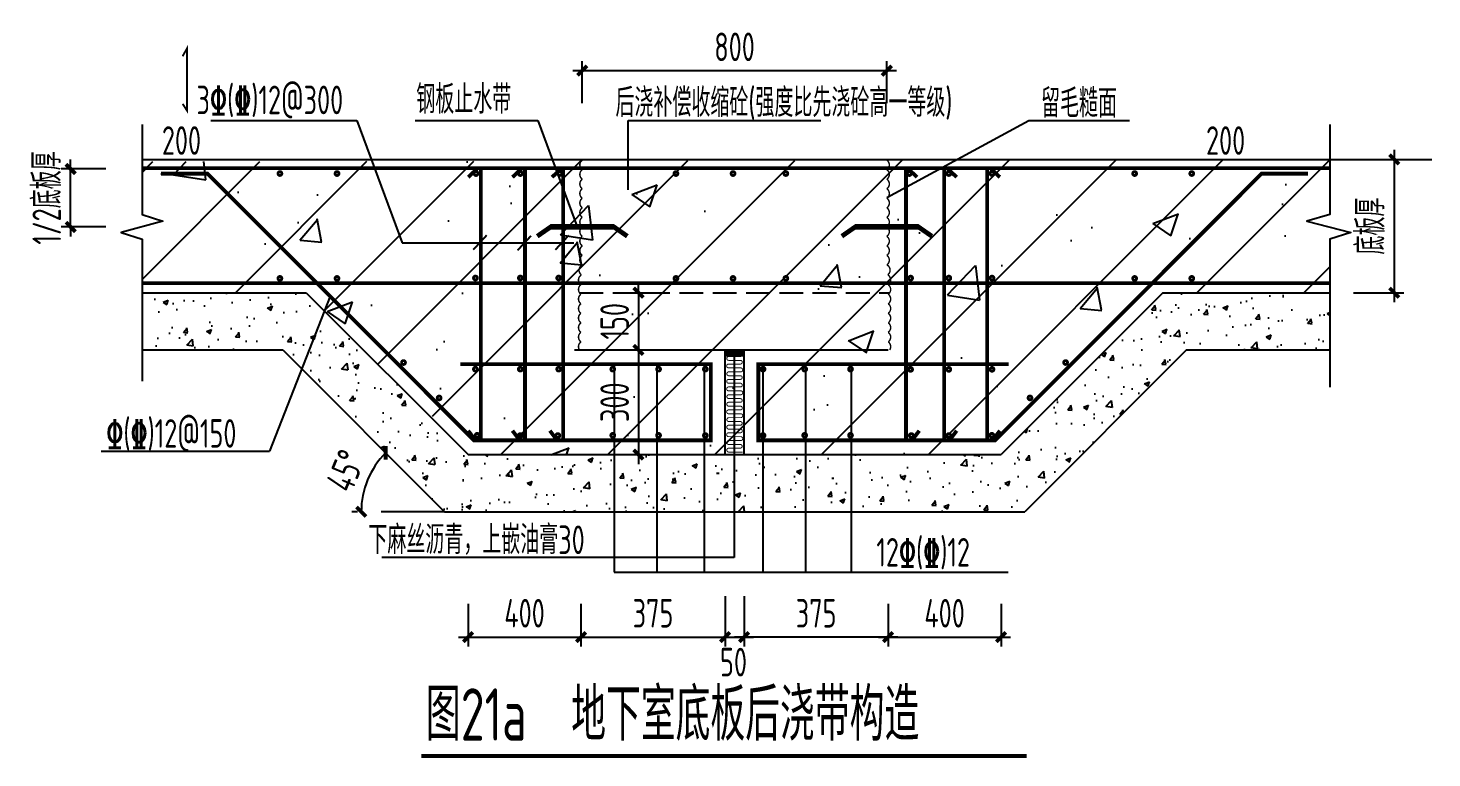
# Model space of a CAD drawing. Header units: millimetres. Extents: x -981077 to -572908, y -546666 to -409449.
# Drawn here: x -769733 to -754981, y -514958 to -507294 of the extents above; entities that cross this region are included whole.
import ezdxf

# ---------------------------------------------------------------- set-up
doc = ezdxf.new("R2010")
doc.units = ezdxf.units.MM
doc.header["$LTSCALE"] = 1000
doc.linetypes.add('DASH', pattern=[0.35, 0.25, -0.1])
for name, color, linetype in [('HZ', 7, 'Continuous'), ('mb-标准层', 7, 'Continuous'), ('TEXT', 6, 'Continuous'), ('THIN', 7, 'Continuous')]:
    doc.layers.add(name, color=color, linetype=linetype)
doc.styles.add('TSSD_Dimension', font='tssdeng.shx', dxfattribs={"width": 0.7, "bigfont": 'tssdchn.shx'})
doc.dimstyles.new('TSSD_25_100', dxfattribs={"dimtxt": 300, "dimasz": 100, "dimexe": 100, "dimexo": 250, "dimgap": 100, "dimtad": 1, "dimdec": 0, "dimlfac": 0.25, "dimzin": 0, "dimdsep": 46, "dimtxsty": 'TSSD_Dimension', "dimblk": 'ARCHTICK', "dimcen": 0, "dimdle": 100, "dimclrt": 7, "dimadec": 0, "dimazin": 0, "dimtfac": 1, "dimtdec": 0, "dimtix": 1, "dimtmove": 2, "dimatfit": 3, "dimldrblk": '_TSDBK', "dimfxl": 1, "dimtolj": 1, "dimtzin": 0, "dimarcsym": 0})

# ---------------------------------------------------------------- blocks, each defined once
blk = doc.blocks.new('_ArchTick')
at = {"color": 0, "linetype": 'ByBlock', "const_width": 0.4}
blk.add_lwpolyline([(-0.5, -0.5), (0.5, 0.5)], dxfattribs=at)
blk = doc.blocks.new('*D145')
at = {"layer": 'Defpoints', "color": 0}
for p in [(13624, 6285), (13624, 4885), (14302, 4885)]:
    blk.add_point(p, dxfattribs=at)
at = {"layer": 'THIN', "color": 0, "lineweight": -2}
for p, q in [((14302, 6385), (14302, 4785)), ((13874, 6285), (14402, 6285)), ((13874, 4885), (14402, 4885))]:
    blk.add_line(p, q, dxfattribs=at)
at = {"layer": 'THIN', "color": 0, "lineweight": -2, "xscale": 100, "yscale": 100, "zscale": 100}
for p, rotation in [((14302, 6285), 90), ((14302, 4885), 270)]:
    blk.add_blockref('_ArchTick', p, dxfattribs=dict(at, rotation=rotation))
at = {"layer": 'THIN', "color": 7, "insert": (14052, 5585), "char_height": 300, "attachment_point": 5, "rotation": 90, "style": 'TSSD_Dimension'}
blk.add_mtext('\\A1;底板厚', dxfattribs=at)
blk = doc.blocks.new('_TSDBK')
blk.add_line((-1, 0), (0, 0))
blk.add_lwpolyline([(-0.7, -0.7, 0.5, 0.5, 0), (0.7, 0.7, 0.5, 0.5, 0)], format="xyseb")
blk = doc.blocks.new('*D146')
at = {"layer": 'Defpoints', "color": 0}
for p in [(393, 6185), (1013, 6185), (1013, 5576)]:
    blk.add_point(p, dxfattribs=at)
at = {"layer": 'THIN', "color": 0, "lineweight": -2}
for p, q in [((393, 6185), (393, 6285)), ((763, 6185), (293, 6185)), ((393, 5576), (393, 6185)), ((763, 5576), (293, 5576)), ((393, 5576), (393, 5476))]:
    blk.add_line(p, q, dxfattribs=at)
at = {"layer": 'THIN', "color": 0, "lineweight": -2, "xscale": 100, "yscale": 100, "zscale": 100}
for p, rotation in [((393, 6185), 270), ((393, 5576), 90)]:
    blk.add_blockref('_ArchTick', p, dxfattribs=dict(at, rotation=rotation))
at = {"layer": 'THIN', "color": 7, "insert": (143, 5880), "char_height": 300, "attachment_point": 5, "rotation": 90, "style": 'TSSD_Dimension'}
blk.add_mtext('\\A1;1/2底板厚', dxfattribs=at)
blk = doc.blocks.new('*D147')
at = {"layer": 'Defpoints', "color": 0}
for p in [(7470, 1869), (8984, 1869), (7470, 1269)]:
    blk.add_point(p, dxfattribs=at)
at = {"layer": 'THIN', "color": 0, "lineweight": -2}
for p, q in [((7470, 1619), (7470, 1169)), ((8984, 1619), (8984, 1169)), ((9084, 1269), (7370, 1269))]:
    blk.add_line(p, q, dxfattribs=at)
at = {"layer": 'THIN', "color": 0, "lineweight": -2, "xscale": 100, "yscale": 100, "zscale": 100, "rotation": 180}
blk.add_blockref('_ArchTick', (7470, 1269), dxfattribs=at)
at = {"layer": 'THIN', "color": 0, "lineweight": -2, "xscale": 100, "yscale": 100, "zscale": 100}
blk.add_blockref('_ArchTick', (8984, 1269), dxfattribs=at)
at = {"layer": 'THIN', "color": 7, "insert": (8227, 1519), "char_height": 300, "attachment_point": 5, "style": 'TSSD_Dimension'}
blk.add_mtext('\\A1;375', dxfattribs=at)
blk = doc.blocks.new('*D148')
at = {"layer": 'Defpoints', "color": 0}
for p in [(7270, 1950), (7470, 1950), (7470, 1269)]:
    blk.add_point(p, dxfattribs=at)
at = {"layer": 'THIN', "color": 0, "lineweight": -2}
for p, q in [((7270, 1700), (7270, 1169)), ((7470, 1700), (7470, 1169)), ((7170, 1269), (7570, 1269))]:
    blk.add_line(p, q, dxfattribs=at)
at = {"layer": 'THIN', "color": 0, "lineweight": -2, "xscale": 100, "yscale": 100, "zscale": 100, "rotation": 180}
blk.add_blockref('_ArchTick', (7270, 1269), dxfattribs=at)
at = {"layer": 'THIN', "color": 0, "lineweight": -2, "xscale": 100, "yscale": 100, "zscale": 100}
blk.add_blockref('_ArchTick', (7470, 1269), dxfattribs=at)
at = {"layer": 'THIN', "color": 7, "insert": (7359, 1006), "char_height": 300, "attachment_point": 5, "style": 'TSSD_Dimension'}
blk.add_mtext('\\A1;50', dxfattribs=at)
blk = doc.blocks.new('*D149')
at = {"layer": 'Defpoints', "color": 0}
for p in [(8970, 7217), (5770, 6626), (8970, 6626)]:
    blk.add_point(p, dxfattribs=at)
at = {"layer": 'THIN', "color": 0, "lineweight": -2}
for p, q in [((5770, 6876), (5770, 7317)), ((8970, 6876), (8970, 7317)), ((5670, 7217), (9070, 7217))]:
    blk.add_line(p, q, dxfattribs=at)
at = {"layer": 'THIN', "color": 0, "lineweight": -2, "xscale": 100, "yscale": 100, "zscale": 100, "rotation": 180}
blk.add_blockref('_ArchTick', (5770, 7217), dxfattribs=at)
at = {"layer": 'THIN', "color": 0, "lineweight": -2, "xscale": 100, "yscale": 100, "zscale": 100}
blk.add_blockref('_ArchTick', (8970, 7217), dxfattribs=at)
at = {"layer": 'THIN', "color": 7, "insert": (7370, 7467), "char_height": 300, "attachment_point": 5, "style": 'TSSD_Dimension'}
blk.add_mtext('\\A1;800', dxfattribs=at)
blk = doc.blocks.new('*D150')
at = {"layer": 'Defpoints', "color": 0}
for p in [(2621, 4285), (3565, 3022), (3656, 2585), (4321, 2585), (4321, 2585)]:
    blk.add_point(p, dxfattribs=at)
at = {"layer": 'THIN', "color": 0, "lineweight": -2}
blk.add_line((3406, 2585), (3348, 2585), dxfattribs=at)
blk.add_arc((4321, 2585), 874, 135, 180, dxfattribs=at)
at = {"layer": 'THIN', "color": 0, "lineweight": -2, "xscale": 100, "yscale": 100, "zscale": 100}
for p, rotation in [((3704, 3203), 44.99999999999608), ((3448, 2585), 269.9999999999798)]:
    blk.add_blockref('_ArchTick', p, dxfattribs=dict(at, rotation=rotation))
at = {"layer": 'THIN', "color": 7, "insert": (3283, 3015), "char_height": 300, "attachment_point": 5, "rotation": 67.5, "style": 'TSSD_Dimension'}
blk.add_mtext('\\A1;45°', dxfattribs=at)
blk = doc.blocks.new('*D151')
at = {"layer": 'Defpoints', "color": 0}
for p in [(8984, 1869), (10170, 1869), (10170, 1269)]:
    blk.add_point(p, dxfattribs=at)
at = {"layer": 'THIN', "color": 0, "lineweight": -2}
for p, q in [((8984, 1619), (8984, 1169)), ((10170, 1619), (10170, 1169)), ((8884, 1269), (10270, 1269))]:
    blk.add_line(p, q, dxfattribs=at)
at = {"layer": 'THIN', "color": 0, "lineweight": -2, "xscale": 100, "yscale": 100, "zscale": 100, "rotation": 180}
blk.add_blockref('_ArchTick', (8984, 1269), dxfattribs=at)
at = {"layer": 'THIN', "color": 0, "lineweight": -2, "xscale": 100, "yscale": 100, "zscale": 100}
blk.add_blockref('_ArchTick', (10170, 1269), dxfattribs=at)
at = {"layer": 'THIN', "color": 7, "insert": (9577, 1519), "char_height": 300, "attachment_point": 5, "style": 'TSSD_Dimension'}
blk.add_mtext('\\A1;400', dxfattribs=at)
blk = doc.blocks.new('*D152')
at = {"layer": 'Defpoints', "color": 0}
for p in [(5756, 1869), (7270, 1869), (7270, 1269)]:
    blk.add_point(p, dxfattribs=at)
at = {"layer": 'THIN', "color": 0, "lineweight": -2}
for p, q in [((5756, 1619), (5756, 1169)), ((7270, 1619), (7270, 1169)), ((5656, 1269), (7370, 1269))]:
    blk.add_line(p, q, dxfattribs=at)
at = {"layer": 'THIN', "color": 0, "lineweight": -2, "xscale": 100, "yscale": 100, "zscale": 100, "rotation": 180}
blk.add_blockref('_ArchTick', (5756, 1269), dxfattribs=at)
at = {"layer": 'THIN', "color": 0, "lineweight": -2, "xscale": 100, "yscale": 100, "zscale": 100}
blk.add_blockref('_ArchTick', (7270, 1269), dxfattribs=at)
at = {"layer": 'THIN', "color": 7, "insert": (6513, 1519), "char_height": 300, "attachment_point": 5, "style": 'TSSD_Dimension'}
blk.add_mtext('\\A1;375', dxfattribs=at)
blk = doc.blocks.new('*D153')
at = {"layer": 'Defpoints', "color": 0}
for p in [(4570, 1869), (5756, 1869), (5756, 1269)]:
    blk.add_point(p, dxfattribs=at)
at = {"layer": 'THIN', "color": 0, "lineweight": -2}
for p, q in [((4570, 1619), (4570, 1169)), ((5756, 1619), (5756, 1169)), ((4470, 1269), (5856, 1269))]:
    blk.add_line(p, q, dxfattribs=at)
at = {"layer": 'THIN', "color": 0, "lineweight": -2, "xscale": 100, "yscale": 100, "zscale": 100, "rotation": 180}
blk.add_blockref('_ArchTick', (4570, 1269), dxfattribs=at)
at = {"layer": 'THIN', "color": 0, "lineweight": -2, "xscale": 100, "yscale": 100, "zscale": 100}
blk.add_blockref('_ArchTick', (5756, 1269), dxfattribs=at)
at = {"layer": 'THIN', "color": 7, "insert": (5163, 1519), "char_height": 300, "attachment_point": 5, "style": 'TSSD_Dimension'}
blk.add_mtext('\\A1;400', dxfattribs=at)
blk = doc.blocks.new('*D154')
at = {"layer": 'Defpoints', "color": 0}
for p in [(5974, 4885), (5974, 4285), (6360, 4285)]:
    blk.add_point(p, dxfattribs=at)
at = {"layer": 'THIN', "color": 0, "lineweight": -2}
for p, q in [((6224, 4885), (6460, 4885)), ((6360, 4885), (6360, 4985)), ((6360, 4885), (6360, 4285)), ((6224, 4285), (6460, 4285)), ((6360, 4285), (6360, 4185))]:
    blk.add_line(p, q, dxfattribs=at)
at = {"layer": 'THIN', "color": 0, "lineweight": -2, "xscale": 100, "yscale": 100, "zscale": 100}
for p, rotation in [((6360, 4885), 270), ((6360, 4285), 90)]:
    blk.add_blockref('_ArchTick', p, dxfattribs=dict(at, rotation=rotation))
at = {"layer": 'THIN', "color": 7, "insert": (6110, 4585), "char_height": 300, "attachment_point": 5, "rotation": 90, "style": 'TSSD_Dimension'}
blk.add_mtext('\\A1;150', dxfattribs=at)
blk = doc.blocks.new('*D155')
at = {"layer": 'Defpoints', "color": 0}
for p in [(5439, 4285), (5439, 3185), (6360, 3185)]:
    blk.add_point(p, dxfattribs=at)
at = {"layer": 'THIN', "color": 0, "lineweight": -2}
for p, q in [((5689, 4285), (6460, 4285)), ((6360, 4385), (6360, 3085)), ((5689, 3185), (6460, 3185))]:
    blk.add_line(p, q, dxfattribs=at)
at = {"layer": 'THIN', "color": 0, "lineweight": -2, "xscale": 100, "yscale": 100, "zscale": 100}
for p, rotation in [((6360, 4285), 90), ((6360, 3185), 270)]:
    blk.add_blockref('_ArchTick', p, dxfattribs=dict(at, rotation=rotation))
at = {"layer": 'THIN', "color": 7, "insert": (6110, 3735), "char_height": 300, "attachment_point": 5, "rotation": 90, "style": 'TSSD_Dimension'}
blk.add_mtext('\\A1;300', dxfattribs=at)
blk = doc.blocks.new('A$C39F554AC')
at = {"layer": 'THIN'}
h = blk.add_hatch(dxfattribs=at)
h.set_pattern_fill('ANSI31', color=256, scale=250, style=0)
h.set_pattern_definition([(45, (-72434.6, -3540), (-561.266, 561.266), [])])
h.paths.add_polyline_path([(1143.6, 6261.3), (1143.6, 4884.6), (2870, 4884.6), (4609.8, 3181), (10170, 3184.6), (11870, 4884.6), (13624.1, 4884.6), (13624.1, 6284.6)])
h = blk.add_hatch(dxfattribs=at)
h.set_pattern_fill('AR-CONC', color=256, scale=15, style=0)
h.set_pattern_definition([(50, (-72434.6, -3540), (2732.77, -239.086), [285.75, -3143.25]), (355, (-72434.6, -3540), (-528.64, 2865.85), [228.6, -2514.6]), (100.451, (-72206.8, -3560), (2204.14, 2626.75), [242.85, -2671.35]), (46.184, (-72434.6, -2778), (4066.19, -630.63), [428.62, -4714.87]), (96.6356, (-72095.7, -2830.5), (3561.06, 3711.38), [364.27, -4007.02]), (351.184, (-72434.6, -2778), (3561.07, 3711.38), [342.9, -3771.9]), (21, (-72053.6, -2968.5), (2274.223, -1533.98), [285.75, -3143.25]), (326, (-72053.6, -2968.5), (927.03, 2762.82), [228.6, -2514.6]), (71.4514, (-71864, -3096.3), (3201.25, 1228.84), [242.85, -2671.35]), (37.5, (-72434.6, -3540), (46.329, 1268.326), [0, -2484.12, 0, -2552.7, 0, -2524.125]), (7.5, (-72434.6, -3540), (1002.295, 1502.709), [0, -1455.42, 0, -2426.97, 0, -962.025]), (327.5, (-73284.2, -3540), (2033.859, -85.931), [0, -952.5, 0, -2971.8, 0, -3943.35]), (317.5, (-73665.2, -3540), (2221.938, 381.397), [0, -1238.25, 0, -1973.58, 0, -2800.35])])
h.paths.add_polyline_path([(1143.6, 6261.3), (1143.6, 4884.6), (2870, 4884.6), (4609.8, 3181), (10170, 3184.6), (11870, 4884.6), (13624.1, 4884.6), (13624.1, 6284.6)])
h = blk.add_hatch(dxfattribs=at)
h.set_pattern_fill('AR-CONC', color=256, scale=3, style=0)
h.set_pattern_definition([(50, (-94761, -3786.9), (546.554, -47.8173), [57.15, -628.65]), (355, (-94761, -3786.9), (-105.7285, 573.17), [45.72, -502.92]), (100.451, (-94715.46, -3790.9), (440.8275, 525.35), [48.57, -534.27]), (46.1842, (-94761, -3634.5), (813.237, -126.127), [85.725, -942.975]), (96.6356, (-94693.2, -3645), (712.2127, 742.2767), [72.855, -801.405]), (351.184, (-94761, -3634.5), (712.214, 742.2754), [68.58, -754.38]), (21, (-94684.8, -3672.6), (454.8446, -306.7966), [57.15, -628.65]), (326, (-94684.8, -3672.6), (185.406, 552.564), [45.72, -502.92]), (71.4514, (-94646.9, -3698.17), (640.2495, 245.7686), [48.57, -534.27]), (37.5, (-94761, -3786.9), (9.2658, 253.6651), [0, -496.824, 0, -510.54, 0, -504.825]), (7.5, (-94761, -3786.9), (200.459, 300.5417), [0, -291.084, 0, -485.394, 0, -192.405]), (327.5, (-94930.93, -3786.9), (406.7718, -17.18623), [0, -190.5, 0, -594.36, 0, -788.67]), (317.5, (-95007.13, -3786.9), (444.3875, 76.2795), [0, -247.65, 0, -394.716, 0, -560.07])])
h.paths.add_polyline_path([(4570, 3184.6), (2870, 4884.6), (1143.6, 4884.6), (1143.6, 4284.6), (2621.4, 4284.6), (4321.4, 2584.6), (10418.5, 2584.6), (12118.5, 4284.6), (13624.1, 4284.6), (13624.1, 4884.6), (11870, 4884.6), (10170, 3184.6)])
at = {"layer": 'HZ', "ltscale": 0.2, "const_width": 40}
blk.add_lwpolyline([(4079.2, 20), (10438.6, 20)], dxfattribs=at)
at = {"layer": 'THIN'}
for p, q in [((1865.6, 6693.9), (3400.5, 6693.9)), ((3400.5, 6693.9), (3875.9, 5407.4)), ((4014, 6693.9), (5304.4, 6693.9)), ((5304.4, 6693.9), (5717.4, 5576.2)), ((6252.3, 6693.9), (8277.2, 6693.9)), ((6252.3, 5966.9), (6252.3, 6693.9)), ((8970, 5884.6), (10461.9, 6693.9)), ((10461.9, 6693.9), (11521.5, 6693.9)), ((1143.6, 6284.6), (13624.1, 6284.6)), ((13624.1, 6284.6), (14697.9, 6284.6)), ((1342.6, 6134.6), (1832.1, 6134.6)), ((3875.9, 5407.4), (5680.4, 5407.4)), ((1143.6, 4884.6), (2870, 4884.6)), ((2870, 4884.6), (4570, 3184.6)), ((11870, 4884.6), (10170, 3184.6)), ((11870, 4884.6), (10170, 3184.6)), ((11870, 4884.6), (13624.1, 4884.6)), ((3118.9, 4847.8), (2484.2, 3222.1)), ((1143.6, 4284.6), (2621.4, 4284.6)), ((2621.4, 4284.6), (4321.4, 2584.6)), ((5755.8, 4284.6), (7270, 4284.6)), ((5755.8, 4284.6), (7270, 4284.6)), ((7270, 4284.6), (7470, 4284.6)), ((7270, 3184.6), (7270, 4284.6)), ((7470, 4284.6), (8984.2, 4284.6)), ((7470, 3184.6), (7470, 4284.6)), ((7470, 4284.6), (8984.2, 4284.6)), ((12118.5, 4284.6), (10418.5, 2584.6)), ((12118.5, 4284.6), (13624.1, 4284.6)), ((6106.2, 4134.6), (6106.2, 1949.5)), ((6553.6, 4134.6), (6553.6, 1949.5)), ((7051.7, 4134.6), (7051.7, 1949.5)), ((7120, 3334.6), (7120, 4134.6)), ((7364.3, 4265.2), (7364.3, 2103.7)), ((7667.9, 4134.6), (7667.9, 1949.5)), ((8115.4, 4134.6), (8115.4, 1949.5)), ((8596.5, 4134.6), (8596.5, 1949.5)), ((714.4, 3222.1), (2484.2, 3222.1)), ((4570, 3184.6), (10170, 3184.6)), ((4321.4, 2584.6), (3655.6, 2584.6)), ((4321.4, 2584.6), (10418.5, 2584.6)), ((7364.3, 2103.7), (3663.6, 2103.7)), ((6106.2, 1949.5), (10244.6, 1949.5))]:
    blk.add_line(p, q, dxfattribs=at)
at = {"layer": 'THIN', "linetype": 'DASH'}
blk.add_line((5740.4, 4884.6), (8999.5, 4884.6), dxfattribs=at)
at = {"layer": 'THIN', "color": 1}
for points, const_width in [([(1569.8, 7368.1), (1616.6, 7451.2), (1616.6, 6796.6), (1570.4, 6868.1)], 20), ([(1143.6, 6192.2), (13624.1, 6192.2)], 40), ([(4570.9, 6098.5), (4670.8, 6192.2)], 40), ([(4703.2, 6192.2), (4703.2, 3334.6)], 40), ([(5036, 6098.5), (5135.9, 6192.2)], 40), ([(5168.3, 6192.2), (5168.3, 3334.6)], 40), ([(5452.2, 6098.5), (5552.1, 6192.2)], 40), ([(5568.3, 6213.4), (5568.3, 3334.6)], 40), ([(9171.6, 6213.4), (9171.6, 3334.6)], 40), ([(9287.7, 6098.5), (9187.8, 6192.2)], 40), ([(9571.6, 6192.2), (9571.6, 3334.6)], 40), ([(9703.9, 6098.5), (9604, 6192.2)], 40), ([(10025.3, 6192.2), (10025.3, 3334.6)], 40), ([(10157.6, 6098.5), (10057.6, 6192.2)], 40), ([(1342.6, 6134.6), (1832.1, 6134.6), (4632.1, 3334.6), (7120, 3334.6), (7120, 4134.6), (4488.3, 4134.6)], 40), ([(13397.3, 6134.6), (12907.8, 6134.6), (10107.8, 3334.6), (7620, 3334.6), (7620, 4134.6), (10251.7, 4134.6)], 40), ([(1143.6, 4984.8), (13624.1, 4984.8)], 40), ([(4570.7, 3436.1), (4652.6, 3327.6)], 40), ([(5035.8, 3436.1), (5117.7, 3327.6)], 40), ([(5429.3, 3436.1), (5511.2, 3327.6)], 40), ([(9310.6, 3436.1), (9228.7, 3327.6)], 40), ([(9704.1, 3436.1), (9622.2, 3327.6)], 40), ([(10157.8, 3436.1), (10075.8, 3327.6)], 40)]:
    blk.add_lwpolyline(points, dxfattribs=dict(at, const_width=const_width))
at = {"layer": 'THIN'}
for points in [[(1143.6, 6650.1), (1143.6, 5706.2), (1363.6, 5636.2), (923.6, 5516.2), (1143.6, 5446.2), (1143.6, 3957.7)], [(13624.1, 6650.1), (13624.1, 5706.2), (13383.9, 5636.2), (13844.1, 5516.2), (13624.1, 5446.2), (13624.1, 3893.6)]]:
    blk.add_lwpolyline(points, dxfattribs=at)
for points, const_width in [([(5770, 6284.6), (5770, 6277, 0.520567), (5770, 6177, 0.5205671), (5770, 6077, 0.5205671), (5770, 5977, 0.5205671), (5770, 5877, 0.5205671), (5770, 5777, 0.5205671), (5770, 5677, 0.5205671), (5770, 5577, 0.5205671), (5770, 5477, 0.5205671), (5770, 5377, 0.5205671), (5770, 5277, 0.5205671), (5770, 5177, 0.5326321), (5755.8, 5076.7)], 15), ([(8970, 6284.6), (8970, 6277, -0.520567), (8970, 6177, -0.5205671), (8970, 6077, -0.5205671), (8970, 5977, -0.5205671), (8970, 5877, -0.5205671), (8970, 5777, -0.5205671), (8970, 5677, -0.5205671), (8970, 5577, -0.5205671), (8970, 5477, -0.5205671), (8970, 5377, -0.5205671), (8970, 5277, -0.5205671), (8970, 5177, -0.5326321), (8984.2, 5076.7)], 15), ([(5755.8, 5076.7), (5755.8, 5069, 0.520567), (5755.8, 4969, 0.5205671), (5755.8, 4869, 0.5205671), (5755.8, 4769, 0.5205671), (5755.8, 4669, 0.5205671), (5755.8, 4569, 0.5205671), (5755.8, 4469, 0.5205671), (5755.8, 4369, 0.4108402), (5740.4, 4284.6, 0.4108402)], 15), ([(8984.2, 5076.7), (8984.2, 5069, -0.520567), (8984.2, 4969, -0.5205671), (8984.2, 4869, -0.5205671), (8984.2, 4769, -0.5205671), (8984.2, 4669, -0.5205671), (8984.2, 4569, -0.5205671), (8984.2, 4469, -0.5205671), (8984.2, 4369, -0.4108402), (8999.5, 4284.6, -0.4108402)], 15), ([(7288.3, 4254.3), (7431, 4254.3, -1), (7431, 4215.6), (7308.3, 4215.6, 1), (7308.3, 4174.7), (7432.1, 4174.7, -1), (7432.1, 4136), (7307.2, 4136, 1), (7307.2, 4095.1), (7435.4, 4095.1, -1), (7435.4, 4054.2), (7309.4, 4054.2, 0.9082021), (7305.5, 4013.6), (7431, 4013.6, -1), (7431, 3975), (7308.3, 3975, 1), (7308.3, 3934.1), (7432.1, 3934.1, -1), (7432.1, 3895.4), (7307.2, 3895.4, 1), (7307.2, 3854.5), (7435.4, 3854.5, -1), (7435.4, 3813.6), (7309.4, 3813.6, 0.9167208), (7305.8, 3773), (7431, 3773, -1), (7431, 3734.3), (7308.3, 3734.3, 1), (7308.3, 3693.4), (7432.1, 3693.4, -1), (7432.1, 3654.7), (7307.2, 3654.7, 1), (7307.2, 3613.8), (7435.4, 3613.8, -1), (7435.4, 3572.9), (7309.4, 3572.9, 0.9082021), (7305.5, 3532.4), (7431, 3532.4, -1), (7431, 3493.7), (7308.3, 3493.7, 1), (7308.3, 3452.8), (7432.1, 3452.8, -1), (7432.1, 3414.1), (7307.2, 3414.1, 1), (7307.2, 3373.2), (7435.4, 3373.2, -1), (7435.4, 3332.3), (7309.4, 3332.3, 1.0591158), (7311.7, 3291.5), (7431, 3291.5, -1), (7431, 3252.8), (7308.3, 3252.8, 1), (7308.3, 3211.9), (7456.5, 3211.9)], 10)]:
    blk.add_lwpolyline(points, format="xyb", dxfattribs=dict(at, const_width=const_width))
at = {"layer": 'THIN', "color": 1, "const_width": 40}
for points in [[(2577.4, 6136.4, 1), (2607.4, 6136.4, 1)], [(3177.4, 6136.4, 1), (3207.4, 6136.4, 1)], [(4638.4, 6136.4, 1), (4668.4, 6136.4, 1)], [(5103.5, 6136.4, 1), (5133.5, 6136.4, 1)], [(5518.9, 6136.4, 1), (5548.9, 6136.4, 1)], [(6738.9, 6136.4, 1), (6768.9, 6136.4, 1)], [(7338.9, 6136.4, 1), (7368.9, 6136.4, 1)], [(7893.8, 6136.4, 1), (7923.8, 6136.4, 1)], [(9221.1, 6136.4, -1), (9191.1, 6136.4, -1)], [(9636.4, 6136.4, -1), (9606.4, 6136.4, -1)], [(10090, 6136.4, -1), (10060, 6136.4, -1)], [(11559.2, 6136.4, 1), (11589.2, 6136.4, 1)], [(12159.2, 6136.4, 1), (12189.2, 6136.4, 1)], [(2577.4, 5035.3, 1), (2607.4, 5035.3, 1)], [(3177.4, 5035.3, 1), (3207.4, 5035.3, 1)], [(4631.8, 5039.7, 1), (4661.8, 5039.7, 1)], [(5103.5, 5039.7, 1), (5133.5, 5039.7, 1)], [(5507, 5039.7, 1), (5537, 5039.7, 1)], [(6738.9, 5035.3, 1), (6768.9, 5035.3, 1)], [(7338.9, 5035.3, 1), (7368.9, 5035.3, 1)], [(7893.8, 5035.3, 1), (7923.8, 5035.3, 1)], [(9234.9, 5038.6, -1), (9204.9, 5038.6, -1)], [(9636.4, 5038.6, -1), (9606.4, 5038.6, -1)], [(10090.4, 5038.6, -1), (10060.4, 5038.6, -1)], [(11559.2, 5035.3, 1), (11589.2, 5035.3, 1)], [(12159.2, 5035.3, 1), (12189.2, 5035.3, 1)], [(3876.3, 4152, 1), (3906.3, 4152, 1)], [(10863.6, 4152, -1), (10833.6, 4152, -1)], [(4631.8, 4082.6, 1), (4661.8, 4082.6, 1)], [(5103.5, 4082.6, 1), (5133.5, 4082.6, 1)], [(5507, 4082.6, 1), (5537, 4082.6, 1)], [(6075.1, 4082.5, 1), (6105.1, 4082.5, 1)], [(6556.5, 4082.5, 1), (6586.5, 4082.5, 1)], [(7048, 4082.5, 1), (7078, 4082.5, 1)], [(7654.6, 4082.5, 1), (7684.6, 4082.5, 1)], [(8092, 4082.5, 1), (8122, 4082.5, 1)], [(8573.4, 4082.5, 1), (8603.4, 4082.5, 1)], [(9234.9, 4080.1, -1), (9204.9, 4080.1, -1)], [(9636.4, 4080.1, -1), (9606.4, 4080.1, -1)], [(10090.4, 4080.1, -1), (10060.4, 4080.1, -1)], [(4250.7, 3780.1, 1), (4280.7, 3780.1, 1)], [(10489.2, 3780.1, -1), (10459.2, 3780.1, -1)], [(4650.5, 3387.6, 1), (4680.5, 3387.6, 1)], [(5103.5, 3385.3, 1), (5133.5, 3385.3, 1)], [(5497.9, 3385.3, 1), (5527.9, 3385.3, 1)], [(6075.1, 3387.6, 1), (6105.1, 3387.6, 1)], [(6556.5, 3387.6, 1), (6586.5, 3387.6, 1)], [(7048, 3385.3, 1), (7078, 3385.3, 1)], [(7654.6, 3385.3, 1), (7684.6, 3385.3, 1)], [(8092, 3387.6, 1), (8122, 3387.6, 1)], [(8573.4, 3387.6, 1), (8603.4, 3387.6, 1)], [(9242, 3385.3, -1), (9212, 3385.3, -1)], [(9636.4, 3385.3, -1), (9606.4, 3385.3, -1)], [(10058.7, 3387.6, 1), (10088.7, 3387.6, 1)]]:
    blk.add_lwpolyline(points, format="xyb", close=True, dxfattribs=at)
at = {"layer": 'THIN'}
for points in [[(5296.8, 5478.3, 50, 50, 0), (5439.2, 5577, 60, 60, 0), (6100.7, 5577, 50, 50, 0), (6243.1, 5478.3, 50, 50, 0)], [(8496.8, 5478.3, 50, 50, 0), (8639.2, 5577, 60, 60, 0), (9300.7, 5577, 50, 50, 0), (9443.1, 5478.3, 50, 50, 0)]]:
    blk.add_lwpolyline(points, format="xyseb", dxfattribs=at)
for points, const_width in [([(4765.5, 5488.8), (4623.7, 5336)], 20), ([(5231.7, 5483.2), (5089.9, 5330.4)], 20), ([(5628.8, 5488.8), (5487.1, 5336)], 20), ([(7271, 4244.8), (7467.4, 4244.8)], 60)]:
    blk.add_lwpolyline(points, dxfattribs=dict(at, const_width=const_width))
at = {"layer": 'mb-标准层', "style": 'TSSD_Dimension', "width": 0.7}
blk.add_text('图21a  地下室底板后浇带构造', height=550, dxfattribs=at).set_placement((4126.5, 181))
at = {"layer": 'THIN', "style": 'TSSD_Dimension', "width": 0.7}
for s, p in [('3%%131(%%132)12@300', (1716.4, 6759.4)), ('钢板止水带', (4025.8, 6765.9)), ('后浇补偿收缩砼(强度比先浇砼高一等级)', (6118.3, 6731.5)), ('留毛糙面', (10590.8, 6725)), ('200', (1352.4, 6333)), ('200', (12324.4, 6333)), ('%%131(%%132)12@150', (767.5, 3257.4)), ('下麻丝沥青，上嵌油膏30', (3522.2, 2140.6)), ('12%%131(%%132)12', (8860.2, 2009))]:
    blk.add_text(s, height=300, dxfattribs=at).set_placement(p)
at = {"layer": 'THIN'}
dim = blk.add_linear_dim(base=(8970, 7217), p1=(5770, 6626), p2=(8970, 6626), dimstyle='TSSD_25_100', dxfattribs=at)
dim.commit()
dim.dimension.update_dxf_attribs({"geometry": '*D149', "text_midpoint": (7370, 7467)})
for base, p1, p2, angle, text, picture, middle in [((392.9, 6184.6), (1012.6, 5576.2), (1012.6, 6184.6), 90, '1/2底板厚', '*D146', (142.9, 5880.4)), ((14302, 4884.6), (13624.1, 6284.6), (13624.1, 4884.6), 90, '底板厚', '*D145', (14052, 5584.6)), ((7470, 1268.6), (8984.2, 1868.6), (7470, 1868.6), 180, '375', '*D147', (8227.1, 1518.6))]:
    dim = blk.add_linear_dim(base=base, p1=p1, p2=p2, angle=angle, text=text, dimstyle='TSSD_25_100', dxfattribs=at)
    dim.commit()
    dim.dimension.update_dxf_attribs({"geometry": picture, "text_midpoint": middle})
dim = blk.add_linear_dim(base=(6360.5, 4284.6), p1=(5973.8, 4884.6), p2=(5973.8, 4284.6), angle=90, dimstyle='TSSD_25_100', dxfattribs=at)
dim.commit()
dim.dimension.update_dxf_attribs({"geometry": '*D154', "text_midpoint": (6110.5, 4584.6)})
dim = blk.add_angular_dim_2l(base=(3564.6, 3021.5), line1=((4321.4, 2584.6), (3655.6, 2584.6)), line2=((2621.4, 4284.6), (4321.4, 2584.6)), dimstyle='TSSD_25_100', dxfattribs=at)
dim.commit()
dim.dimension.update_dxf_attribs({"geometry": '*D150', "text_midpoint": (3283.1, 3014.7)})
dim = blk.add_aligned_dim(p1=(5439.1, 4284.6), p2=(5439.1, 3184.6), distance=921.4, text='300', dimstyle='TSSD_25_100', dxfattribs=at)
dim.commit()
dim.dimension.update_dxf_attribs({"geometry": '*D155', "text_midpoint": (6110.5, 3734.6)})
dim = blk.add_linear_dim(base=(7470, 1268.6), p1=(7270, 1949.5), p2=(7470, 1949.5), dimstyle='TSSD_25_100', dxfattribs=at)
dim.commit()
dim.dimension.update_dxf_attribs({"geometry": '*D148', "text_midpoint": (7359.1, 1005.7), "dimtype": 160})
for base, p1, p2, text, picture, middle in [((5755.8, 1268.6), (4570, 1868.6), (5755.8, 1868.6), '400', '*D153', (5162.9, 1518.6)), ((7270, 1268.6), (5755.8, 1868.6), (7270, 1868.6), '375', '*D152', (6512.9, 1518.6)), ((10170, 1268.6), (8984.2, 1868.6), (10170, 1868.6), '400', '*D151', (9577.1, 1518.6))]:
    dim = blk.add_linear_dim(base=base, p1=p1, p2=p2, text=text, dimstyle='TSSD_25_100', dxfattribs=at)
    dim.commit()
    dim.dimension.update_dxf_attribs({"geometry": picture, "text_midpoint": middle})

msp = doc.modelspace()

# ---------------------------------------------------------------- block references
at = {"layer": 'TEXT'}
msp.add_blockref('A$C39F554AC', (-769678.588, -514957.991), dxfattribs=at)

doc.saveas('drawing.dxf')
